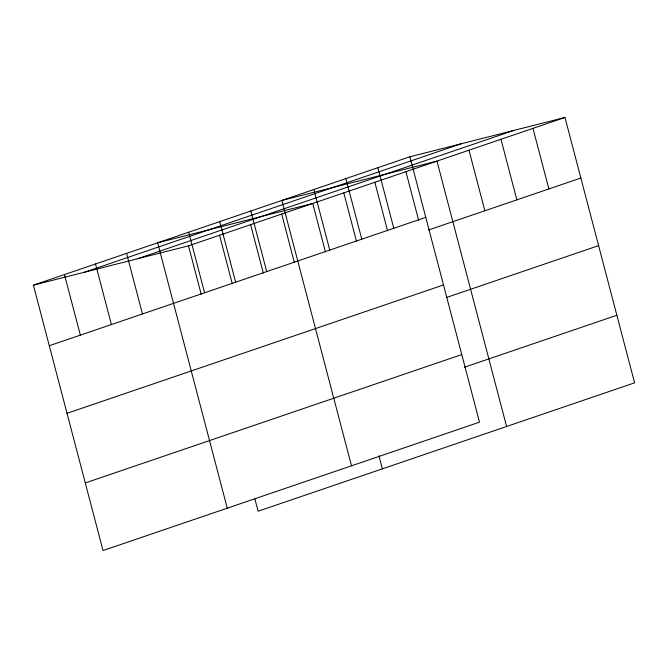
<?xml version="1.0" encoding="UTF-8"?>
<svg xmlns="http://www.w3.org/2000/svg" width="668" height="668" viewBox="0 0 668 668"><rect width="100%" height="100%" fill="white"/><g stroke="black" fill="none" stroke-linecap="round" stroke-linejoin="round"><path stroke-width="1" d="M409.885 156.78L479.499 422.168L103.022 550.541L33.4 285.161L409.885 156.78L564.978 117.459L634.6 382.839L258.115 511.22L254.942 499.113M84.585 272.185L461.062 143.804M137.316 258.808L513.801 130.435M33.4 285.161L188.501 245.832L564.978 117.459M49.29 345.732L425.775 217.359M428.597 229.959L580.868 178.039M67.025 413.317L443.502 284.944M446.333 297.544L598.603 245.624M85.287 482.947L461.772 354.574M464.602 367.175L616.873 315.254M532.98 128.373L548.871 188.944M500.975 139.286L516.865 199.857M468.978 150.2L484.868 210.771M506.595 426.493L436.972 161.113L281.879 200.433L351.502 465.813M405.919 171.701L418.627 220.156M377.879 167.693L393.769 228.272M374.857 182.289L387.565 230.752M345.882 178.607L361.772 239.177M343.795 192.885L356.512 241.34M313.876 189.52L329.767 250.091M325.45 251.928L312.733 203.473L157.64 242.793L227.262 508.173M378.915 455.743L382.355 468.852M281.679 214.061L294.388 262.524M250.817 211.021L266.707 271.592M250.617 224.657L263.334 273.112M219.755 221.609L235.645 282.188M219.555 235.245L232.272 283.708M188.702 232.205L204.592 292.776M188.501 245.832L201.21 294.296M126.578 253.389L142.468 313.96M95.516 263.977L111.414 324.548M64.462 274.565L80.352 335.144"/></g></svg>
